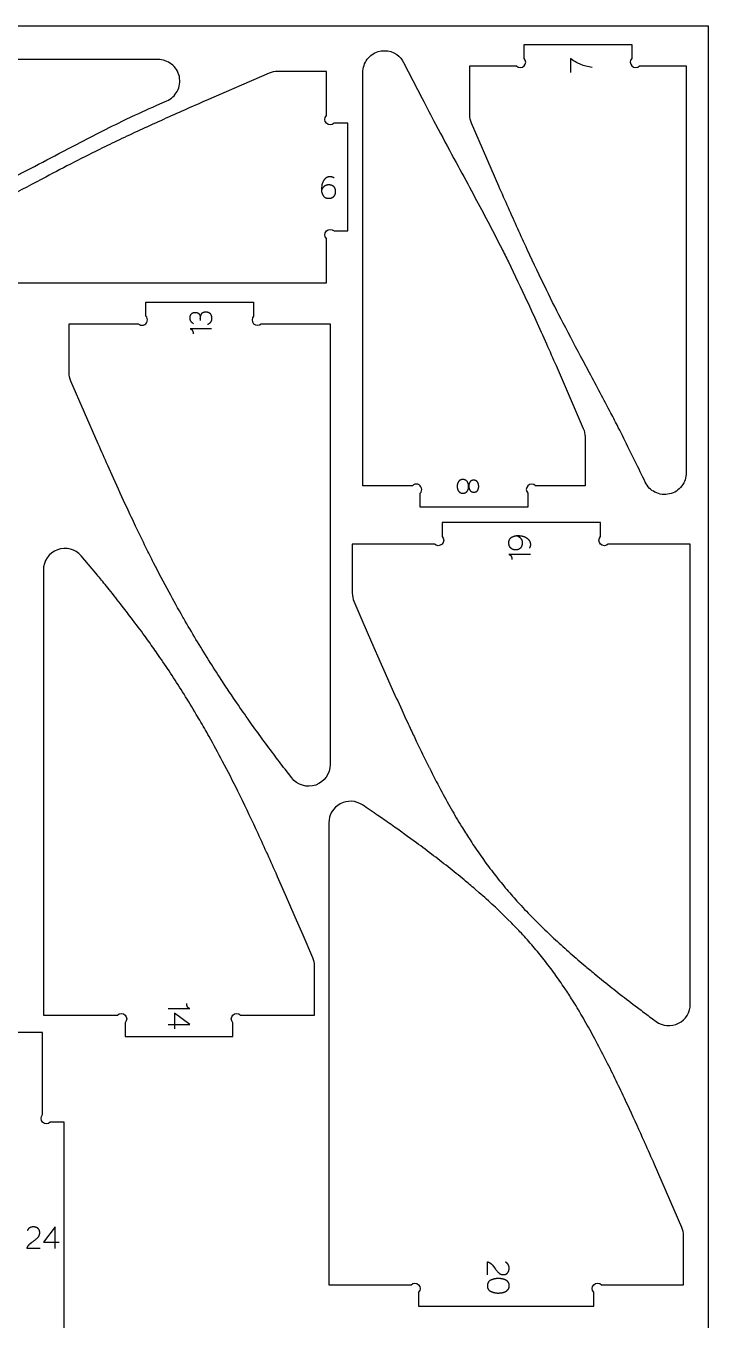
# Model space of a CAD drawing. Header units: millimetres. Extents: x 129 to 4060, y -1224 to 1216.
# Drawn here: x 969 to 1349, y 495 to 1216 of the extents above; entities that cross this region are included whole.
import ezdxf

# ---------------------------------------------------------------- set-up
doc = ezdxf.new("R2010")
doc.units = ezdxf.units.MM
for name, color, linetype, true_color in [('cnc kesim', 30, 'Continuous', 0xff7300), ('Layer 01', 18, 'Continuous', 0x000000), ('çizim', 5, 'Continuous', 0x0500ff)]:
    doc.layers.add(name, color=color, linetype=linetype, true_color=true_color)

msp = doc.modelspace()

# ---------------------------------------------------------------- linework, layer by layer
at = {"layer": 'cnc kesim'}
for points in [[(1242.1, 1193.26, 1), (1246.34, 1197.5), (1246.34, 1205.26), (1306.34, 1205.26), (1306.34, 1197.5, 1), (1310.59, 1193.26), (1336.61, 1193.26), (1336.61, 966.65, -0.162832), (1334.15, 959.28, -0.176188), (1327.3, 954.82, -0.177088), (1319.22, 955.81, -0.164239), (1313.82, 961.35, 0.00291), (1308.25, 972.87), (1304.93, 979.63, 0.003384), (1298.78, 991.91, 0.002894), (1294.67, 999.88, 0.002815), (1282.76, 1022.36), (1279.22, 1028.99, -0.003473), (1268.15, 1049.97, -0.006148), (1258.76, 1068.58, -0.005394), (1248.24, 1090.69), (1248.06, 1091.09, -0.003377), (1237.6, 1114.2, -0.002074), (1232.24, 1126.34), (1217.05, 1161.31, -0.102223), (1216.08, 1166.04), (1216.08, 1193.26)], [(1252.67, 959.43, 1), (1248.43, 955.19), (1248.43, 947.43), (1188.43, 947.43), (1188.43, 955.19, 1), (1184.19, 959.43), (1156.56, 959.43), (1156.56, 1189.66, -0.162284), (1158.99, 1196.98, -0.078008), (1161.67, 1199.59, -0.31853), (1175.44, 1199.6, -0.120805), (1179.22, 1195.23), (1189.5, 1175.23, 0.002947), (1197.05, 1160.78), (1198.52, 1158.01, 0.001943), (1208.48, 1139.49, -0.001568), (1217.03, 1123.7), (1219.91, 1118.33, -0.007016), (1233.85, 1091.59, -0.002913), (1237.57, 1084.11, -0.005398), (1248.1, 1062, -0.001894), (1252.88, 1051.57, -0.001818), (1258.76, 1038.49, -0.002076), (1264.12, 1026.35), (1279.32, 991.37, -0.102326), (1280.3, 986.65), (1280.3, 959.43)], [(1031.43, 1049.67, 1), (1035.67, 1053.91), (1035.67, 1061.67), (1095.67, 1061.67), (1095.67, 1053.91, 1), (1099.91, 1049.67), (1138.36, 1049.67), (1138.36, 804.07, -0.320721), (1130.27, 792.67, -0.321956), (1116.9, 796.65), (1113.19, 801.45, -0.003364), (1106.88, 809.78), (1105.93, 811.04, -0.003562), (1098.74, 820.82, -0.003805), (1092.69, 829.28), (1091.62, 830.81, -0.004013), (1084.57, 841.03, -0.004275), (1079.69, 848.32), (1077.59, 851.52, -0.004553), (1070.63, 862.37, -0.004896), (1063.59, 873.84, -0.0053), (1056.8, 885.4), (1056.31, 886.25, -0.005781), (1048.57, 900.16, -0.006362), (1040, 916.47, -0.003214), (1035.73, 924.98, -0.003672), (1029.94, 936.93, -0.002532), (1025.17, 947.09, -0.003748), (1017.63, 963.62), (1014.5, 970.61, -0.002174), (1009.13, 982.75), (993.94, 1017.75, -0.102374), (992.98, 1022.41), (992.98, 1049.67)], [(1200.66, 931.12, -1), (1196.41, 926.88), (1150.66, 926.88), (1150.66, 899.52, 0.101677), (1151.59, 895.03), (1156.04, 884.7), (1161.42, 872.27), (1166.8, 859.95), (1169.02, 854.92), (1172.17, 847.82, 0.002215), (1178.19, 834.5, 0.002215), (1182.9, 824.3, 0.001687), (1186.29, 817.12, 0.005308), (1193.43, 802.51), (1193.59, 802.19, 0.005768), (1199.8, 790.16, 0.007006), (1205.72, 779.37, 0.008022), (1211.45, 769.64, 0.008679), (1215.87, 762.61), (1217.13, 760.67, 0.009051), (1222.9, 752.25, 0.009306), (1228.84, 744.21, 0.009368), (1235.06, 736.44, 0.009264), (1241.62, 728.84, 0.004002), (1244.63, 725.52, 0.005015), (1248.6, 721.32, 0.007837), (1256.03, 713.84, 0.006719), (1263.77, 706.49), (1263.86, 706.4, 0.006071), (1272.07, 699, 0.005364), (1280.63, 691.63, 0.003068), (1286.22, 686.98), (1289.52, 684.29, 0.004112), (1298.53, 677.1), (1298.7, 676.97, 0.00475), (1308.16, 669.67), (1311.48, 667.17, 0.002591), (1317.86, 662.4), (1319.8, 660.97, 0.283343), (1332.33, 659.93, 0.28252), (1338.91, 670.65), (1338.91, 926.88), (1293.15, 926.88, -1), (1288.91, 931.12), (1288.91, 938.88), (1200.66, 938.88)], [(1084.13, 660.27, -1), (1088.37, 664.52), (1129.66, 664.52), (1129.66, 691.79, 0.101975), (1128.7, 696.42), (1123.3, 708.94), (1118.89, 719.12), (1113.52, 731.44), (1109.08, 741.49), (1108.16, 743.58, 0.004571), (1097.49, 767.09), (1096.97, 768.21, 0.006265), (1086.92, 789.2, 0.006497), (1078.43, 805.82, 0.006286), (1070.86, 819.77, 0.006126), (1065.7, 828.78), (1063.78, 832.05, 0.005906), (1056.96, 843.26, 0.005705), (1050.24, 853.74, 0.006617), (1043.49, 863.77), (1042.05, 865.87, 0.004058), (1036.63, 873.52, 0.005611), (1029.62, 883.05), (1028.23, 884.9, 0.003509), (1022.48, 892.4, 0.005211), (1015.23, 901.58), (1012.94, 904.41, 0.003975), (1007.86, 910.61), (999.71, 920.29, 0.315995), (986.43, 923.74, 0.312658), (978.6, 912.45), (978.6, 664.52), (1019.89, 664.52, -1), (1024.13, 660.27), (1024.13, 652.52), (1084.13, 652.52)], [(1285.17, 510.05, -1), (1289.42, 514.29), (1335.17, 514.29), (1335.17, 541.66, 0.101649), (1334.24, 546.12), (1318.99, 581.21, 0.001649), (1313.6, 593.35), (1313.38, 593.85, 0.003355), (1305, 612.23), (1302.84, 616.86, 0.003104), (1297.57, 627.93, 0.005078), (1292.11, 638.97), (1290.96, 641.23, 0.00609), (1284.98, 652.64, 0.007325), (1279.34, 662.74, 0.008447), (1273.83, 671.92, 0.009178), (1269.55, 678.56), (1268.3, 680.43, 0.009605), (1262.64, 688.47, 0.009892), (1256.76, 696.17, 0.009965), (1250.57, 703.63, 0.009853), (1243.99, 710.95, 0.00624), (1239.5, 715.64), (1236.95, 718.2, 0.008456), (1229.4, 725.43, 0.009104), (1221.37, 732.64), (1219.02, 734.68, 0.00455), (1212.9, 739.84, 0.00567), (1204.01, 747.04, 0.004857), (1194.78, 754.18), (1194.73, 754.22, 0.005755), (1185.1, 761.4), (1181.44, 764.06, 0.002341), (1175.14, 768.57, 0.003269), (1167.39, 774), (1164.88, 775.73, 0.002354), (1156.31, 781.57, 0.601363), (1137.6, 771.62), (1137.6, 514.29), (1183.36, 514.29, -1), (1187.6, 510.05), (1187.6, 502.29), (1285.17, 502.29)]]:
    msp.add_lwpolyline(points, format="xyb", close=True, dxfattribs=at)
for points in [[(950.99, 1125.77, 0.006382), (987.25, 1144.46), (995.56, 1148.82, -0.009327), (1024.34, 1163.37), (1027.94, 1165.08, -0.00677), (1043.37, 1172.11), (1047.35, 1173.86, 0.166365), (1053.11, 1179.13, 0.180004), (1054.32, 1187.32, 0.178405), (1049.88, 1194.33, 0.164814), (1042.47, 1196.84), (822.99, 1196.84)], [(913.3, 1072.54), (1136.24, 1072.54), (1136.24, 1097.12, -1), (1140.49, 1101.36), (1148.24, 1101.36), (1148.24, 1161.36), (1140.49, 1161.36, -1), (1136.24, 1165.61), (1136.24, 1190.18), (1109.02, 1190.18, 0.10195), (1104.3, 1189.21), (1069.32, 1174.07, 0.000982), (1057.19, 1168.72, 0.003745), (1033.67, 1158.09, 0.002632), (1022.33, 1152.79, 0.004435), (1011.56, 1147.6, 0.007479), (979.92, 1131.4), (971.98, 1127.2, -0.002814), (950.67, 1116, -0.005555)], [(990.18, 468.84), (990.18, 604.81), (982.42, 604.81, -1), (978.18, 609.05), (978.18, 654.81), (950.86, 654.81, 0.100601)]]:
    msp.add_lwpolyline(points, format="xyb", dxfattribs=at)
at = {"layer": 'Layer 01'}
msp.add_lwpolyline([(128.81, 1215.6), (1348.81, 1215.6), (1348.81, -1224.4), (128.81, -1224.4)], close=True, dxfattribs=at)
at = {"layer": 'çizim'}
for p, q in [((1051.59, 665.59), (1051.59, 656.88)), ((978.73, 537.95), (987.44, 537.95))]:
    msp.add_line(p, q, dxfattribs=at)
msp.add_lwpolyline([(1284.26, 1192.47, -0.024846), (1280.79, 1193.09), (1279.2, 1193.58), (1277.54, 1194.22), (1276.23, 1194.84, -0.047754), (1273.18, 1196.7), (1272.26, 1197.41), (1272.26, 1189.57)], format="xyb", dxfattribs=at)
for points in [[(1140.47, 1130.96), (1140.34, 1131.03), (1140.2, 1131.09), (1140.07, 1131.15), (1139.93, 1131.21), (1139.79, 1131.26), (1139.65, 1131.31), (1139.52, 1131.36), (1139.38, 1131.39), (1139.24, 1131.43), (1139.1, 1131.46), (1138.96, 1131.48), (1138.82, 1131.5), (1138.67, 1131.52), (1138.53, 1131.53), (1138.39, 1131.54), (1138.25, 1131.54), (1138.12, 1131.54), (1137.99, 1131.53), (1137.87, 1131.53), (1137.75, 1131.51), (1137.63, 1131.5), (1137.51, 1131.48), (1137.39, 1131.46), (1137.28, 1131.44), (1137.17, 1131.41), (1137.05, 1131.38), (1136.94, 1131.34), (1136.83, 1131.31), (1136.73, 1131.27), (1136.62, 1131.22), (1136.52, 1131.18), (1136.42, 1131.13), (1136.32, 1131.07), (1136.22, 1131.02), (1136.12, 1130.96), (1136.02, 1130.89), (1135.93, 1130.83), (1135.84, 1130.76), (1135.75, 1130.68), (1135.66, 1130.61), (1135.57, 1130.53), (1135.49, 1130.45), (1135.4, 1130.36), (1135.32, 1130.27), (1135.24, 1130.18), (1135.16, 1130.09), (1135.08, 1129.99), (1135.01, 1129.89), (1134.86, 1129.68), (1134.72, 1129.47), (1134.59, 1129.26), (1134.47, 1129.04), (1134.35, 1128.83), (1134.25, 1128.61), (1134.15, 1128.4), (1134.05, 1128.18), (1133.97, 1127.96), (1133.89, 1127.73), (1133.83, 1127.51), (1133.77, 1127.28), (1133.71, 1127.06), (1133.67, 1126.83), (1133.63, 1126.6), (1133.6, 1126.36), (1133.51, 1125.64), (1133.49, 1125.53), (1133.48, 1125.41), (1133.47, 1125.28), (1133.46, 1125.15), (1133.45, 1124.85), (1133.45, 1124.51), (1133.45, 1124.27), (1133.46, 1124.03), (1133.48, 1123.8), (1133.51, 1123.57), (1133.54, 1123.34), (1133.58, 1123.12), (1133.6, 1123.01), (1133.63, 1122.9), (1133.66, 1122.79), (1133.68, 1122.68), (1133.71, 1122.57), (1133.75, 1122.46), (1133.78, 1122.36), (1133.82, 1122.25), (1133.86, 1122.15), (1133.9, 1122.05), (1133.94, 1121.94), (1133.98, 1121.84), (1134.03, 1121.74), (1134.07, 1121.64), (1134.12, 1121.54), (1134.17, 1121.44), (1134.23, 1121.34), (1134.28, 1121.25), (1134.34, 1121.15), (1134.4, 1121.06), (1134.46, 1120.96), (1134.52, 1120.87), (1134.59, 1120.79), (1134.66, 1120.7), (1134.69, 1120.66), (1134.73, 1120.62), (1134.76, 1120.58), (1134.8, 1120.54), (1134.84, 1120.5), (1134.87, 1120.47), (1134.91, 1120.43), (1134.95, 1120.39), (1134.99, 1120.36), (1135.03, 1120.32), (1135.07, 1120.29), (1135.12, 1120.26), (1135.16, 1120.22), (1135.2, 1120.19), (1135.24, 1120.16), (1135.29, 1120.13), (1135.33, 1120.1), (1135.38, 1120.07), (1135.42, 1120.05), (1135.47, 1120.02), (1135.57, 1119.97), (1135.66, 1119.92), (1135.76, 1119.87), (1135.87, 1119.83), (1135.97, 1119.79), (1136.08, 1119.75), (1136.19, 1119.72), (1136.3, 1119.69), (1136.42, 1119.66), (1136.53, 1119.63), (1136.65, 1119.61), (1136.78, 1119.59), (1136.9, 1119.58), (1137.03, 1119.56), (1137.16, 1119.55), (1137.29, 1119.55), (1137.42, 1119.54), (1137.56, 1119.54), (1137.67, 1119.54), (1137.78, 1119.54), (1137.88, 1119.55), (1137.99, 1119.56), (1138.09, 1119.57), (1138.19, 1119.58), (1138.29, 1119.59), (1138.39, 1119.6), (1138.49, 1119.62), (1138.58, 1119.64), (1138.68, 1119.66), (1138.77, 1119.69), (1138.86, 1119.71), (1138.95, 1119.74), (1139.04, 1119.77), (1139.13, 1119.8), (1139.22, 1119.83), (1139.3, 1119.87), (1139.39, 1119.91), (1139.47, 1119.95), (1139.55, 1119.99), (1139.63, 1120.03), (1139.71, 1120.08), (1139.78, 1120.13), (1139.86, 1120.18), (1139.93, 1120.23), (1140, 1120.28), (1140.08, 1120.34), (1140.15, 1120.4), (1140.21, 1120.46), (1140.28, 1120.52), (1140.35, 1120.59), (1140.41, 1120.65), (1140.47, 1120.72), (1140.53, 1120.79), (1140.59, 1120.86), (1140.64, 1120.93), (1140.7, 1121), (1140.75, 1121.07), (1140.8, 1121.15), (1140.85, 1121.23), (1140.89, 1121.3), (1140.94, 1121.38), (1140.98, 1121.46), (1141.02, 1121.55), (1141.06, 1121.63), (1141.09, 1121.71), (1141.12, 1121.8), (1141.16, 1121.89), (1141.18, 1121.97), (1141.21, 1122.06), (1141.24, 1122.15), (1141.26, 1122.25), (1141.28, 1122.34), (1141.3, 1122.43), (1141.32, 1122.53), (1141.33, 1122.63), (1141.35, 1122.73), (1141.36, 1122.83), (1141.37, 1122.93), (1141.37, 1123.03), (1141.38, 1123.13), (1141.38, 1123.24), (1141.38, 1123.35), (1141.38, 1123.45), (1141.38, 1123.56), (1141.37, 1123.67), (1141.37, 1123.77), (1141.36, 1123.87), (1141.35, 1123.97), (1141.33, 1124.07), (1141.32, 1124.17), (1141.3, 1124.27), (1141.28, 1124.36), (1141.26, 1124.45), (1141.23, 1124.55), (1141.21, 1124.64), (1141.18, 1124.72), (1141.15, 1124.81), (1141.12, 1124.9), (1141.08, 1124.98), (1141.05, 1125.06), (1141.01, 1125.14), (1140.97, 1125.22), (1140.93, 1125.3), (1140.88, 1125.38), (1140.83, 1125.45), (1140.79, 1125.52), (1140.73, 1125.6), (1140.68, 1125.67), (1140.63, 1125.73), (1140.57, 1125.8), (1140.51, 1125.87), (1140.45, 1125.93), (1140.39, 1125.99), (1140.32, 1126.05), (1140.25, 1126.11), (1140.18, 1126.17), (1140.12, 1126.23), (1140.04, 1126.28), (1139.97, 1126.33), (1139.9, 1126.38), (1139.82, 1126.43), (1139.75, 1126.47), (1139.67, 1126.52), (1139.59, 1126.56), (1139.51, 1126.6), (1139.43, 1126.64), (1139.35, 1126.68), (1139.27, 1126.71), (1139.18, 1126.74), (1139.09, 1126.77), (1139.01, 1126.8), (1138.92, 1126.83), (1138.83, 1126.86), (1138.74, 1126.88), (1138.64, 1126.9), (1138.55, 1126.92), (1138.46, 1126.94), (1138.36, 1126.95), (1138.26, 1126.97), (1138.16, 1126.98), (1138.06, 1126.99), (1137.96, 1127), (1137.86, 1127.01), (1137.75, 1127.01), (1137.65, 1127.01), (1137.54, 1127.01), (1137.35, 1127.01), (1137.17, 1127), (1137.08, 1127), (1136.99, 1126.99), (1136.9, 1126.98), (1136.82, 1126.97), (1136.73, 1126.95), (1136.65, 1126.94), (1136.56, 1126.92), (1136.48, 1126.91), (1136.4, 1126.89), (1136.32, 1126.87), (1136.24, 1126.84), (1136.16, 1126.82), (1136.08, 1126.8), (1136.01, 1126.77), (1135.93, 1126.74), (1135.86, 1126.71), (1135.79, 1126.68), (1135.72, 1126.65), (1135.65, 1126.62), (1135.58, 1126.58), (1135.51, 1126.54), (1135.44, 1126.5), (1135.38, 1126.46), (1135.31, 1126.42), (1135.25, 1126.38), (1135.19, 1126.34), (1135.13, 1126.29), (1135.07, 1126.24), (1135.01, 1126.19), (1134.95, 1126.14), (1134.89, 1126.09), (1134.83, 1126.04), (1134.72, 1125.93), (1134.61, 1125.81), (1134.5, 1125.69), (1134.39, 1125.57), (1134.29, 1125.44), (1134.19, 1125.3), (1134.09, 1125.16), (1133.99, 1125.01), (1133.9, 1124.86), (1133.81, 1124.7), (1133.72, 1124.54), (1133.63, 1124.37), (1133.55, 1124.19), (1133.46, 1124.01)], [(1072.3, 1046.83), (1060.28, 1046.83), (1060.34, 1046.82), (1060.4, 1046.81), (1060.46, 1046.8), (1060.52, 1046.79), (1060.57, 1046.77), (1060.63, 1046.76), (1060.68, 1046.74), (1060.73, 1046.72), (1060.78, 1046.7), (1060.83, 1046.68), (1060.86, 1046.66), (1060.88, 1046.65), (1060.91, 1046.64), (1060.93, 1046.63), (1060.95, 1046.61), (1060.98, 1046.6), (1061, 1046.58), (1061.02, 1046.57), (1061.04, 1046.55), (1061.07, 1046.54), (1061.09, 1046.52), (1061.11, 1046.51), (1061.13, 1046.49), (1061.15, 1046.47), (1061.17, 1046.46), (1061.19, 1046.44), (1061.21, 1046.42), (1061.23, 1046.4), (1061.25, 1046.38), (1061.27, 1046.36), (1061.29, 1046.34), (1061.31, 1046.32), (1061.34, 1046.28), (1061.38, 1046.24), (1061.41, 1046.2), (1061.45, 1046.15), (1061.48, 1046.1), (1061.51, 1046.05), (1061.54, 1046), (1061.57, 1045.95), (1061.59, 1045.9), (1061.62, 1045.84), (1061.64, 1045.78), (1061.69, 1045.67), (1061.73, 1045.55), (1061.77, 1045.44), (1061.81, 1045.33), (1061.85, 1045.21), (1061.88, 1045.1), (1061.91, 1044.99), (1061.93, 1044.88), (1061.96, 1044.77), (1061.97, 1044.67), (1061.99, 1044.56), (1062, 1044.45), (1062.02, 1044.35), (1062.02, 1044.24), (1062.03, 1044.14), (1062.03, 1044.03)], [(1241.6, 923.66), (1241.49, 923.66), (1241.39, 923.66), (1241.28, 923.67), (1241.18, 923.68), (1241.08, 923.69), (1240.98, 923.7), (1240.88, 923.71), (1240.78, 923.73), (1240.68, 923.75), (1240.59, 923.77), (1240.49, 923.79), (1240.4, 923.81), (1240.31, 923.84), (1240.22, 923.87), (1240.13, 923.9), (1240.05, 923.94), (1239.96, 923.97), (1239.88, 924.01), (1239.8, 924.05), (1239.72, 924.09), (1239.64, 924.14), (1239.56, 924.18), (1239.48, 924.23), (1239.41, 924.28), (1239.33, 924.33), (1239.26, 924.39), (1239.19, 924.45), (1239.12, 924.51), (1239.05, 924.57), (1238.99, 924.63), (1238.92, 924.7), (1238.86, 924.77), (1238.79, 924.83), (1238.73, 924.91), (1238.68, 924.98), (1238.62, 925.05), (1238.57, 925.12), (1238.51, 925.2), (1238.46, 925.28), (1238.41, 925.35), (1238.37, 925.43), (1238.32, 925.51), (1238.28, 925.6), (1238.24, 925.68), (1238.2, 925.76), (1238.17, 925.85), (1238.13, 925.93), (1238.1, 926.02), (1238.07, 926.11), (1238.04, 926.2), (1238.01, 926.29), (1237.99, 926.38), (1237.96, 926.47), (1237.94, 926.56), (1237.93, 926.66), (1237.91, 926.76), (1237.89, 926.85), (1237.88, 926.95), (1237.87, 927.05), (1237.86, 927.15), (1237.85, 927.25), (1237.85, 927.36), (1237.85, 927.46), (1237.85, 927.57), (1237.85, 927.7), (1237.85, 927.84), (1237.86, 927.97), (1237.87, 928.1), (1237.88, 928.22), (1237.9, 928.35), (1237.92, 928.47), (1237.94, 928.59), (1237.97, 928.7), (1238, 928.82), (1238.03, 928.93), (1238.06, 929.04), (1238.1, 929.14), (1238.14, 929.25), (1238.18, 929.35), (1238.23, 929.45), (1238.25, 929.5), (1238.28, 929.54), (1238.3, 929.59), (1238.33, 929.64), (1238.36, 929.68), (1238.39, 929.73), (1238.41, 929.77), (1238.44, 929.82), (1238.47, 929.86), (1238.51, 929.91), (1238.54, 929.95), (1238.57, 929.99), (1238.6, 930.03), (1238.64, 930.07), (1238.67, 930.11), (1238.71, 930.15), (1238.74, 930.19), (1238.78, 930.23), (1238.82, 930.26), (1238.86, 930.3), (1238.9, 930.34), (1238.94, 930.37), (1238.98, 930.41), (1239.02, 930.44), (1239.11, 930.51), (1239.19, 930.57), (1239.29, 930.64), (1239.38, 930.7), (1239.48, 930.75), (1239.57, 930.81), (1239.67, 930.86), (1239.77, 930.92), (1239.87, 930.97), (1239.97, 931.01), (1240.07, 931.06), (1240.17, 931.11), (1240.28, 931.15), (1240.38, 931.19), (1240.48, 931.23), (1240.59, 931.27), (1240.7, 931.3), (1240.8, 931.34), (1240.91, 931.37), (1241.02, 931.4), (1241.24, 931.45), (1241.46, 931.5), (1241.69, 931.54), (1241.92, 931.57), (1242.15, 931.6), (1242.39, 931.62), (1242.63, 931.63), (1242.87, 931.63), (1243.12, 931.63), (1243.39, 931.62), (1243.67, 931.6), (1243.96, 931.57), (1244.24, 931.54), (1244.51, 931.5), (1244.75, 931.47), (1244.98, 931.43), (1245.23, 931.38), (1245.47, 931.32), (1245.71, 931.26), (1245.95, 931.19), (1246.18, 931.12), (1246.3, 931.08), (1246.41, 931.04), (1246.52, 930.99), (1246.63, 930.94), (1246.74, 930.9), (1246.85, 930.85), (1246.96, 930.79), (1247.06, 930.74), (1247.17, 930.69), (1247.27, 930.63), (1247.37, 930.57), (1247.47, 930.51), (1247.57, 930.45), (1247.67, 930.38), (1247.77, 930.31), (1247.87, 930.25), (1247.96, 930.18), (1248.06, 930.1), (1248.15, 930.03), (1248.24, 929.95), (1248.33, 929.88), (1248.42, 929.8), (1248.51, 929.72), (1248.59, 929.63), (1248.68, 929.55), (1248.76, 929.47), (1248.83, 929.38), (1248.91, 929.29), (1248.98, 929.2), (1249.04, 929.11), (1249.11, 929.02), (1249.17, 928.93), (1249.23, 928.84), (1249.29, 928.74), (1249.34, 928.65), (1249.39, 928.55), (1249.44, 928.45), (1249.49, 928.35), (1249.53, 928.25), (1249.57, 928.15), (1249.61, 928.05), (1249.65, 927.94), (1249.68, 927.84), (1249.71, 927.73), (1249.73, 927.62), (1249.76, 927.51), (1249.78, 927.4), (1249.8, 927.29), (1249.81, 927.18), (1249.82, 927.06), (1249.83, 926.95), (1249.84, 926.83), (1249.84, 926.71), (1249.85, 926.59), (1249.84, 926.45), (1249.84, 926.31), (1249.83, 926.24), (1249.82, 926.18), (1249.82, 926.11), (1249.81, 926.04), (1249.8, 925.98), (1249.79, 925.91), (1249.77, 925.85), (1249.76, 925.78), (1249.75, 925.72), (1249.73, 925.65), (1249.71, 925.59), (1249.7, 925.53), (1249.68, 925.47), (1249.66, 925.4), (1249.63, 925.34), (1249.61, 925.28), (1249.59, 925.22), (1249.56, 925.16), (1249.54, 925.11), (1249.51, 925.05), (1249.48, 924.99), (1249.45, 924.93), (1249.42, 924.88), (1249.39, 924.82), (1249.35, 924.77), (1249.32, 924.71), (1249.28, 924.66), (1249.25, 924.6)], [(1249.85, 921.09), (1237.83, 921.09), (1237.89, 921.08), (1237.95, 921.07), (1238.01, 921.06), (1238.06, 921.05), (1238.12, 921.03), (1238.17, 921.01), (1238.23, 921), (1238.28, 920.98), (1238.33, 920.96), (1238.38, 920.93), (1238.41, 920.92), (1238.43, 920.91), (1238.45, 920.9), (1238.48, 920.88), (1238.5, 920.87), (1238.52, 920.86), (1238.55, 920.84), (1238.57, 920.83), (1238.59, 920.81), (1238.61, 920.8), (1238.64, 920.78), (1238.66, 920.77), (1238.68, 920.75), (1238.7, 920.73), (1238.72, 920.72), (1238.74, 920.7), (1238.76, 920.68), (1238.78, 920.66), (1238.8, 920.64), (1238.82, 920.62), (1238.84, 920.6), (1238.86, 920.58), (1238.89, 920.54), (1238.93, 920.5), (1238.96, 920.45), (1238.99, 920.41), (1239.03, 920.36), (1239.06, 920.31), (1239.09, 920.26), (1239.11, 920.21), (1239.14, 920.15), (1239.17, 920.1), (1239.19, 920.04), (1239.24, 919.93), (1239.28, 919.81), (1239.32, 919.7), (1239.36, 919.59), (1239.39, 919.47), (1239.43, 919.36), (1239.45, 919.25), (1239.48, 919.14), (1239.5, 919.03), (1239.52, 918.93), (1239.54, 918.82), (1239.55, 918.71), (1239.56, 918.61), (1239.57, 918.5), (1239.58, 918.4), (1239.58, 918.29)], [(1048.13, 668.16), (1060.15, 668.16), (1060.09, 668.17), (1060.03, 668.18), (1059.97, 668.19), (1059.91, 668.2), (1059.86, 668.22), (1059.8, 668.23), (1059.75, 668.25), (1059.69, 668.27), (1059.64, 668.29), (1059.59, 668.31), (1059.57, 668.32), (1059.54, 668.34), (1059.52, 668.35), (1059.5, 668.36), (1059.47, 668.38), (1059.45, 668.39), (1059.43, 668.4), (1059.4, 668.42), (1059.38, 668.43), (1059.36, 668.45), (1059.34, 668.46), (1059.32, 668.48), (1059.3, 668.5), (1059.27, 668.51), (1059.25, 668.53), (1059.23, 668.55), (1059.21, 668.57), (1059.19, 668.59), (1059.17, 668.6), (1059.16, 668.62), (1059.14, 668.64), (1059.12, 668.66), (1059.08, 668.7), (1059.05, 668.75), (1059.01, 668.79), (1058.98, 668.84), (1058.95, 668.89), (1058.92, 668.93), (1058.89, 668.99), (1058.86, 669.04), (1058.83, 669.09), (1058.81, 669.15), (1058.78, 669.2), (1058.74, 669.32), (1058.69, 669.43), (1058.65, 669.55), (1058.61, 669.66), (1058.58, 669.77), (1058.55, 669.88), (1058.52, 669.99), (1058.49, 670.1), (1058.47, 670.21), (1058.45, 670.32), (1058.44, 670.43), (1058.42, 670.54), (1058.41, 670.64), (1058.4, 670.75), (1058.4, 670.85), (1058.4, 670.95)], [(1048.13, 659.19), (1060.15, 659.18), (1051.59, 665.59)], [(976.76, 534.51), (969.44, 534.53), (969.5, 534.71), (969.53, 534.8), (969.56, 534.89), (969.6, 534.97), (969.63, 535.06), (969.67, 535.15), (969.71, 535.23), (969.75, 535.32), (969.79, 535.4), (969.83, 535.48), (969.87, 535.56), (969.92, 535.64), (969.97, 535.72), (970.02, 535.8), (970.07, 535.88), (970.12, 535.95), (970.17, 536.03), (970.22, 536.1), (970.28, 536.18), (970.34, 536.25), (970.4, 536.32), (970.46, 536.39), (970.52, 536.46), (970.58, 536.53), (970.64, 536.6), (970.71, 536.67), (970.78, 536.73), (970.84, 536.8), (970.91, 536.86), (971.06, 536.99), (972.25, 537.95), (972.85, 538.41), (973.46, 538.86), (973.76, 539.09), (974.05, 539.31), (974.34, 539.55), (974.61, 539.78), (974.88, 540.02), (975.14, 540.26), (975.39, 540.5), (975.63, 540.75), (975.68, 540.81), (975.74, 540.87), (975.8, 540.94), (975.85, 541), (975.9, 541.07), (975.95, 541.14), (975.99, 541.21), (976.04, 541.27), (976.08, 541.34), (976.12, 541.42), (976.16, 541.49), (976.2, 541.56), (976.24, 541.63), (976.27, 541.71), (976.3, 541.78), (976.33, 541.86), (976.36, 541.94), (976.39, 542.01), (976.41, 542.09), (976.44, 542.17), (976.46, 542.25), (976.48, 542.33), (976.5, 542.42), (976.51, 542.5), (976.52, 542.58), (976.54, 542.67), (976.55, 542.76), (976.55, 542.84), (976.56, 542.93), (976.57, 543.02), (976.57, 543.11), (976.57, 543.2), (976.57, 543.3), (976.57, 543.4), (976.56, 543.5), (976.55, 543.59), (976.54, 543.68), (976.53, 543.78), (976.52, 543.87), (976.51, 543.96), (976.49, 544.05), (976.47, 544.13), (976.45, 544.22), (976.43, 544.3), (976.4, 544.38), (976.38, 544.46), (976.35, 544.54), (976.32, 544.62), (976.28, 544.69), (976.25, 544.77), (976.21, 544.84), (976.17, 544.91), (976.13, 544.98), (976.09, 545.05), (976.05, 545.12), (976, 545.18), (975.95, 545.25), (975.9, 545.31), (975.85, 545.37), (975.8, 545.43), (975.74, 545.49), (975.68, 545.54), (975.62, 545.6), (975.56, 545.65), (975.49, 545.7), (975.43, 545.75), (975.36, 545.8), (975.3, 545.85), (975.23, 545.89), (975.16, 545.94), (975.09, 545.98), (975.02, 546.02), (974.95, 546.06), (974.87, 546.09), (974.8, 546.13), (974.72, 546.16), (974.65, 546.2), (974.57, 546.23), (974.49, 546.25), (974.41, 546.28), (974.33, 546.31), (974.25, 546.33), (974.17, 546.35), (974.09, 546.37), (974, 546.39), (973.92, 546.41), (973.83, 546.42), (973.74, 546.44), (973.65, 546.45), (973.56, 546.46), (973.47, 546.47), (973.38, 546.48), (973.29, 546.48), (973.19, 546.49), (973, 546.49), (972.86, 546.49), (972.71, 546.48), (972.57, 546.47), (972.43, 546.46), (972.3, 546.44), (972.16, 546.42), (972.03, 546.39), (971.9, 546.36), (971.78, 546.33), (971.72, 546.31), (971.66, 546.29), (971.6, 546.27), (971.54, 546.25), (971.48, 546.23), (971.42, 546.2), (971.36, 546.18), (971.3, 546.15), (971.25, 546.13), (971.19, 546.1), (971.13, 546.07), (971.08, 546.04), (971.03, 546.01), (970.97, 545.98), (970.92, 545.95), (970.87, 545.92), (970.82, 545.88), (970.77, 545.85), (970.72, 545.81), (970.67, 545.77), (970.62, 545.73), (970.57, 545.69), (970.52, 545.65), (970.47, 545.61), (970.43, 545.57), (970.38, 545.53), (970.34, 545.48), (970.29, 545.44), (970.25, 545.39), (970.21, 545.34), (970.17, 545.3), (970.12, 545.25), (970.04, 545.14), (969.96, 545.04), (969.89, 544.93), (969.81, 544.82), (969.74, 544.7), (969.68, 544.58), (969.61, 544.45)], [(985.12, 534.49), (985.14, 546.51), (978.73, 537.95)], [(1226.02, 519.71), (1226.03, 527.03), (1226.22, 526.98), (1226.31, 526.94), (1226.39, 526.91), (1226.48, 526.88), (1226.57, 526.84), (1226.66, 526.8), (1226.74, 526.77), (1226.82, 526.73), (1226.91, 526.68), (1226.99, 526.64), (1227.07, 526.6), (1227.15, 526.55), (1227.23, 526.5), (1227.31, 526.46), (1227.39, 526.41), (1227.46, 526.36), (1227.54, 526.3), (1227.61, 526.25), (1227.69, 526.19), (1227.76, 526.14), (1227.83, 526.08), (1227.9, 526.02), (1227.97, 525.96), (1228.04, 525.89), (1228.11, 525.83), (1228.17, 525.76), (1228.24, 525.7), (1228.3, 525.63), (1228.37, 525.56), (1228.49, 525.41), (1229.46, 524.23), (1229.92, 523.62), (1230.37, 523.01), (1230.6, 522.71), (1230.82, 522.42), (1231.05, 522.13), (1231.29, 521.86), (1231.53, 521.59), (1231.77, 521.33), (1232.01, 521.09), (1232.26, 520.85), (1232.32, 520.79), (1232.38, 520.73), (1232.45, 520.68), (1232.51, 520.62), (1232.58, 520.57), (1232.65, 520.53), (1232.71, 520.48), (1232.78, 520.43), (1232.85, 520.39), (1232.92, 520.35), (1232.99, 520.31), (1233.07, 520.27), (1233.14, 520.24), (1233.22, 520.2), (1233.29, 520.17), (1233.37, 520.14), (1233.44, 520.11), (1233.52, 520.08), (1233.6, 520.06), (1233.68, 520.04), (1233.76, 520.01), (1233.84, 519.99), (1233.93, 519.98), (1234.01, 519.96), (1234.09, 519.95), (1234.18, 519.94), (1234.26, 519.93), (1234.35, 519.92), (1234.44, 519.91), (1234.53, 519.91), (1234.62, 519.9), (1234.71, 519.9), (1234.81, 519.9), (1234.91, 519.91), (1235, 519.91), (1235.1, 519.92), (1235.19, 519.93), (1235.29, 519.94), (1235.38, 519.95), (1235.47, 519.97), (1235.55, 519.98), (1235.64, 520), (1235.72, 520.02), (1235.81, 520.05), (1235.89, 520.07), (1235.97, 520.1), (1236.05, 520.13), (1236.13, 520.16), (1236.2, 520.19), (1236.28, 520.22), (1236.35, 520.26), (1236.42, 520.3), (1236.49, 520.34), (1236.56, 520.38), (1236.63, 520.43), (1236.69, 520.47), (1236.76, 520.52), (1236.82, 520.57), (1236.88, 520.62), (1236.94, 520.68), (1237, 520.73), (1237.05, 520.79), (1237.11, 520.85), (1237.16, 520.91), (1237.21, 520.98), (1237.26, 521.04), (1237.31, 521.11), (1237.36, 521.18), (1237.4, 521.24), (1237.44, 521.31), (1237.49, 521.38), (1237.53, 521.45), (1237.57, 521.53), (1237.6, 521.6), (1237.64, 521.67), (1237.67, 521.75), (1237.7, 521.82), (1237.73, 521.9), (1237.76, 521.98), (1237.79, 522.06), (1237.81, 522.14), (1237.84, 522.22), (1237.86, 522.3), (1237.88, 522.39), (1237.9, 522.47), (1237.92, 522.56), (1237.93, 522.64), (1237.95, 522.73), (1237.96, 522.82), (1237.97, 522.91), (1237.98, 523), (1237.99, 523.09), (1237.99, 523.18), (1238, 523.28), (1238, 523.47), (1238, 523.62), (1237.99, 523.76), (1237.98, 523.9), (1237.97, 524.04), (1237.95, 524.18), (1237.93, 524.31), (1237.9, 524.44), (1237.87, 524.57), (1237.84, 524.69), (1237.82, 524.76), (1237.8, 524.82), (1237.78, 524.88), (1237.76, 524.94), (1237.74, 525), (1237.71, 525.05), (1237.69, 525.11), (1237.66, 525.17), (1237.64, 525.23), (1237.61, 525.28), (1237.58, 525.34), (1237.55, 525.39), (1237.52, 525.45), (1237.49, 525.5), (1237.46, 525.55), (1237.42, 525.6), (1237.39, 525.66), (1237.35, 525.71), (1237.32, 525.76), (1237.28, 525.81), (1237.24, 525.86), (1237.2, 525.9), (1237.16, 525.95), (1237.12, 526), (1237.08, 526.04), (1237.04, 526.09), (1236.99, 526.13), (1236.95, 526.18), (1236.9, 526.22), (1236.85, 526.27), (1236.8, 526.31), (1236.75, 526.35), (1236.65, 526.43), (1236.55, 526.51), (1236.44, 526.58), (1236.32, 526.66), (1236.21, 526.73), (1236.09, 526.8), (1235.96, 526.86)]]:
    msp.add_lwpolyline(points, dxfattribs=at)
for points, knots in [([(1062.27, 1049.67), (1060.3, 1050.67), (1060.3, 1052.95), (1060.3, 1054.3), (1061.05, 1055.15), (1061.81, 1056), (1063.19, 1055.98), (1064.31, 1055.98), (1064.89, 1055.52), (1065.47, 1055.06), (1065.71, 1054.37), (1065.95, 1053.69), (1065.97, 1052.89), (1065.99, 1052.09), (1065.99, 1051.41)], [0, 0, 0, 1, 1, 2, 2, 3, 3, 4, 4, 5, 5, 6, 6, 7, 7, 7]), ([(1065.99, 1052.52), (1066.06, 1053.93), (1066.68, 1055.11), (1067.31, 1056.29), (1068.92, 1056.29), (1070.72, 1056.29), (1071.51, 1055.3), (1072.3, 1054.3), (1072.3, 1052.59), (1072.3, 1050.12), (1070.02, 1049.23)], [0, 0, 0, 1, 1, 2, 2, 3, 3, 4, 4, 5, 5, 5]), ([(1215.45, 959.07), (1215.45, 957.34), (1214.57, 956.28), (1213.69, 955.23), (1212.25, 955.23), (1210.79, 955.23), (1209.92, 956.28), (1209.06, 957.34), (1209.06, 959.07), (1209.06, 960.78), (1209.92, 961.84), (1210.79, 962.89), (1212.25, 962.89), (1213.69, 962.89), (1214.57, 961.84), (1215.45, 960.78), (1215.45, 959.07)], [0, 0, 0, 1, 1, 2, 2, 3, 3, 4, 4, 5, 5, 6, 6, 7, 7, 8, 8, 8]), ([(1221.06, 959.02), (1221.06, 957.68), (1220.39, 956.75), (1219.72, 955.83), (1218.35, 955.83), (1216.89, 955.83), (1216.19, 956.86), (1215.49, 957.89), (1215.49, 959.17), (1215.49, 960.41), (1216.14, 961.44), (1216.79, 962.48), (1218.25, 962.48), (1219.7, 962.48), (1220.38, 961.43), (1221.06, 960.37), (1221.06, 959.02)], [0, 0, 0, 1, 1, 2, 2, 3, 3, 4, 4, 5, 5, 6, 6, 7, 7, 8, 8, 8]), ([(1242.3, 931.61), (1243.43, 931.19), (1244.37, 930.17), (1245.3, 929.16), (1245.3, 927.57), (1245.3, 925.85), (1244.33, 924.76), (1243.37, 923.66), (1241.6, 923.66)], [0, 0, 0, 1, 1, 2, 2, 3, 3, 4, 4, 4]), ([(1238.1, 513.71), (1238.1, 512.51), (1237.49, 511.73), (1236.89, 510.94), (1235.95, 510.47), (1235.02, 510.01), (1233.92, 509.83), (1232.82, 509.65), (1231.85, 509.65), (1229.87, 509.65), (1227.89, 510.5), (1225.9, 511.35), (1225.9, 513.71), (1225.9, 516.06), (1227.9, 516.9), (1229.91, 517.74), (1231.86, 517.74), (1232.84, 517.74), (1233.94, 517.56), (1235.03, 517.38), (1235.96, 516.92), (1236.89, 516.46), (1237.49, 515.68), (1238.1, 514.9), (1238.1, 513.71)], [0, 0, 0, 1, 1, 2, 2, 3, 3, 4, 4, 5, 5, 6, 6, 7, 7, 8, 8, 9, 9, 10, 10, 11, 11, 12, 12, 12])]:
    msp.add_open_spline(points, degree=2, knots=knots, dxfattribs=at)

doc.saveas('drawing.dxf')
